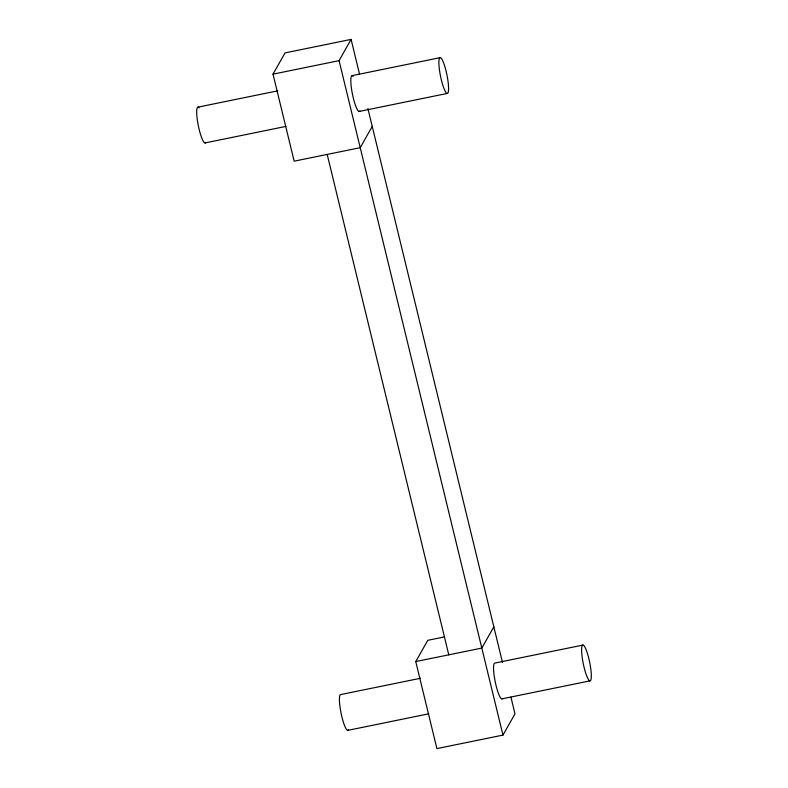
<?xml version="1.0" encoding="UTF-8"?>
<svg xmlns="http://www.w3.org/2000/svg" width="788" height="788" viewBox="0 0 788 788"><rect width="100%" height="100%" fill="white"/><g stroke="black" fill="none" stroke-linecap="round" stroke-linejoin="round"><path stroke-width="1.18" d="M372.241 126.425L360.224 147.681L294.16 161.176L273.012 74.151L285.039 52.895L351.093 39.4L359.495 73.973M444.294 636.95L427.776 640.319L415.759 661.575L436.907 748.6L502.961 735.105L339.076 60.656L351.093 39.4M493.84 626.824L481.813 648.081L415.759 661.575M502.961 735.105L514.988 713.849L510.929 697.163M273.012 74.151L339.076 60.656M198.064 107.119L277.809 90.827M352.197 75.628L440.275 57.632M204.988 142.943L285.926 126.405M359.121 111.453L447.2 93.457A18.272 3.27 78.5 0 0 444.964 66.931A18.272 3.27 78.5 0 0 439.044 66.241A18.272 3.27 78.5 0 0 447.2 93.457M420.546 678.251L340.8 694.543A18.272 3.27 78.5 0 0 341.332 714.401A18.272 3.27 78.5 0 0 348.493 729.855M583.012 645.057L494.933 663.053A18.272 3.27 78.5 0 0 495.465 682.91A18.272 3.27 78.5 0 0 502.626 698.375M347.725 730.368L428.662 713.83M501.858 698.877L589.936 680.881A18.272 3.27 78.5 0 0 587.7 654.365A18.272 3.27 78.5 0 0 581.78 653.676A18.272 3.27 78.5 0 0 589.936 680.881M367.897 108.547L502.527 662.59M327.187 154.428L448.786 654.828M205.757 142.431A18.272 3.27 78.5 0 1 198.113 124.632A18.272 3.27 78.5 0 1 199.069 107.828M359.889 110.941A18.272 3.27 78.5 0 1 352.246 93.142A18.272 3.27 78.5 0 1 353.201 76.338"/></g></svg>
